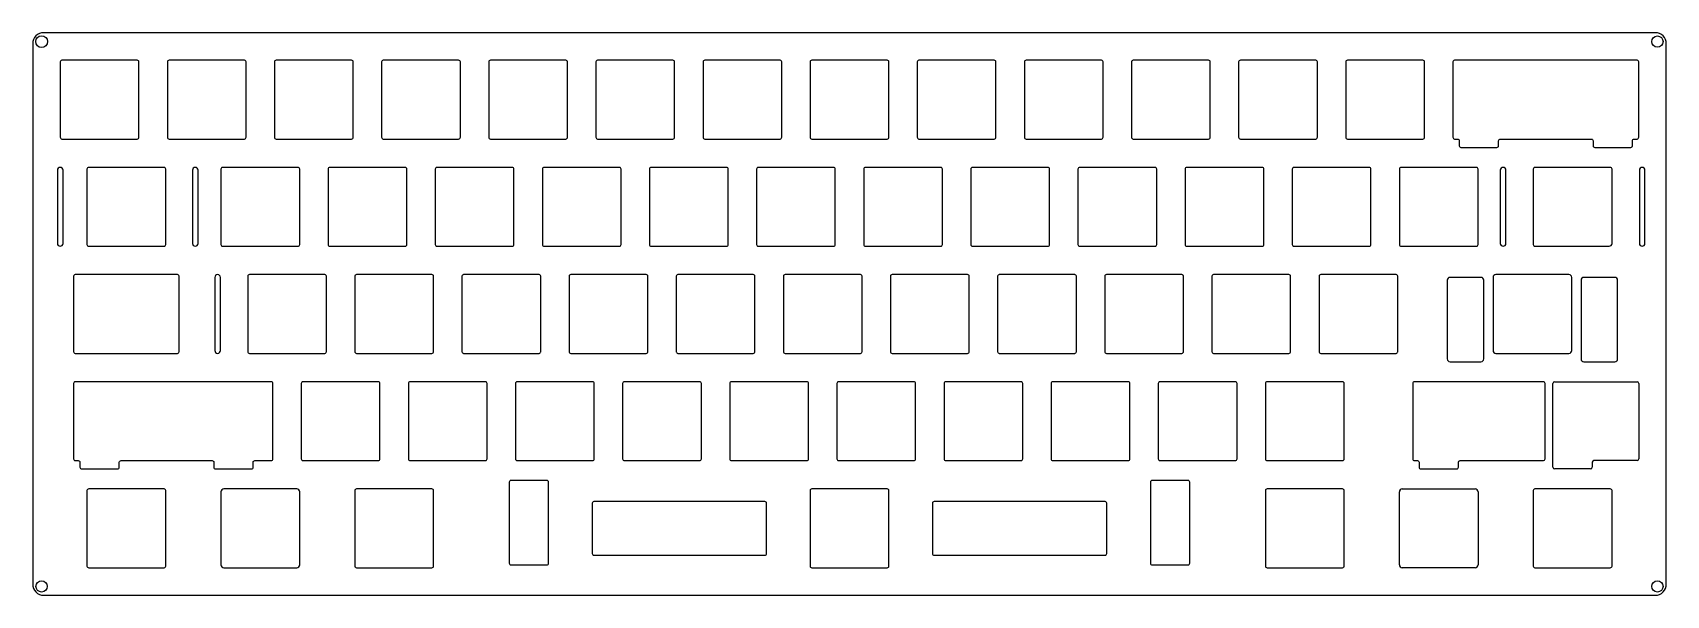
# Model space of a CAD drawing. Header units: millimetres. Extents: x 1 to 292, y 4 to 104.
import ezdxf

# ---------------------------------------------------------------- set-up
doc = ezdxf.new("R2010")
doc.units = ezdxf.units.MM
doc.layers.get('0').update_dxf_attribs({"linetype": 'CONTINUOUS'})

msp = doc.modelspace()

# ---------------------------------------------------------------- linework, layer by layer
for p, q in [((1.1, 101.91), (1.1, 5.91)), ((289.6, 103.91), (3.1, 103.91)), ((291.6, 5.91), (291.6, 101.91)), ((271.43, 26.66), (271.43, 41.56)), ((271.73, 41.86), (286.4, 41.86)), ((286.7, 41.56), (286.7, 28.16)), ((278.13, 26.36), (271.73, 26.36)), ((278.43, 27.56), (278.43, 26.66)), ((286.4, 27.86), (278.73, 27.86)), ((244.13, 9.31), (244.13, 22.31)), ((244.63, 22.81), (244.63, 22.81)), ((244.63, 22.81), (257.62, 22.81)), ((257.62, 22.81), (257.62, 22.81)), ((258.13, 22.31), (258.13, 9.31)), ((244.27, 8.95), (244.27, 8.95)), ((257.62, 8.81), (244.63, 8.81)), ((3.1, 3.91), (289.6, 3.91))]:
    msp.add_line(p, q)
for points in [[(6, 98.71), (6, 85.31, 0.414214), (6.3, 85.01), (19.7, 85.01, 0.414214), (20, 85.31), (20, 98.71, 0.414214), (19.7, 99.01), (6.3, 99.01, 0.414214)], [(39.05, 85.31), (39.05, 98.71, 0.414214), (38.75, 99.01), (25.35, 99.01, 0.414214), (25.05, 98.71), (25.05, 85.31, 0.414214), (25.35, 85.01), (38.75, 85.01, 0.414214)], [(58.1, 85.31), (58.1, 98.71, 0.414214), (57.8, 99.01), (44.4, 99.01, 0.414214), (44.1, 98.71), (44.1, 85.31, 0.414214), (44.4, 85.01), (57.8, 85.01, 0.414214)], [(77.15, 85.31), (77.15, 98.71, 0.414214), (76.85, 99.01), (63.45, 99.01, 0.414214), (63.15, 98.71), (63.15, 85.31, 0.414214), (63.45, 85.01), (76.85, 85.01, 0.414214)], [(96.2, 85.31), (96.2, 98.71, 0.414214), (95.9, 99.01), (82.5, 99.01, 0.414214), (82.2, 98.71), (82.2, 85.31, 0.414214), (82.5, 85.01), (95.9, 85.01, 0.414214)], [(115.25, 85.31), (115.25, 98.71, 0.414214), (114.95, 99.01), (101.55, 99.01, 0.414214), (101.25, 98.71), (101.25, 85.31, 0.414214), (101.55, 85.01), (114.95, 85.01, 0.414214)], [(134.3, 85.31), (134.3, 98.71, 0.414214), (134, 99.01), (120.6, 99.01, 0.414214), (120.3, 98.71), (120.3, 85.31, 0.414214), (120.6, 85.01), (134, 85.01, 0.414214)], [(153.35, 85.31), (153.35, 98.71, 0.414214), (153.05, 99.01), (139.65, 99.01, 0.414214), (139.35, 98.71), (139.35, 85.31, 0.414214), (139.65, 85.01), (153.05, 85.01, 0.414214)], [(172.4, 85.31), (172.4, 98.71, 0.414214), (172.1, 99.01), (158.7, 99.01, 0.414214), (158.4, 98.71), (158.4, 85.31, 0.414214), (158.7, 85.01), (172.1, 85.01, 0.414214)], [(191.45, 85.31), (191.45, 98.71, 0.414214), (191.15, 99.01), (177.75, 99.01, 0.414214), (177.45, 98.71), (177.45, 85.31, 0.414214), (177.75, 85.01), (191.15, 85.01, 0.414214)], [(210.5, 85.31), (210.5, 98.71, 0.414214), (210.2, 99.01), (196.8, 99.01, 0.414214), (196.5, 98.71), (196.5, 85.31, 0.414214), (196.8, 85.01), (210.2, 85.01, 0.414214)], [(229.55, 85.31), (229.55, 98.71, 0.414214), (229.25, 99.01), (215.85, 99.01, 0.414214), (215.55, 98.71), (215.55, 85.31, 0.414214), (215.85, 85.01), (229.25, 85.01, 0.414214)], [(248.6, 85.31), (248.6, 98.71, 0.414214), (248.3, 99.01), (234.9, 99.01, 0.414214), (234.6, 98.71), (234.6, 85.31, 0.414214), (234.9, 85.01), (248.3, 85.01, 0.414214)], [(286.4, 99.01), (253.95, 99.01, 0.414214), (253.65, 98.71), (253.65, 85.31, 0.414214), (253.95, 85.01), (254.48, 85.01, -0.414214), (254.78, 84.71), (254.78, 83.81, 0.414214), (255.08, 83.51), (261.48, 83.51, 0.414214), (261.78, 83.81), (261.78, 84.71, -0.414214), (262.08, 85.01), (278.28, 85.01, -0.414214), (278.58, 84.71), (278.58, 83.81, 0.414214), (278.88, 83.51), (285.28, 83.51, 0.414214), (285.58, 83.81), (285.58, 84.71, -0.414214), (285.88, 85.01), (286.4, 85.01, 0.414214), (286.7, 85.31), (286.7, 98.71, 0.414214)], [(5.5, 79.46), (5.5, 66.46, 1), (6.5, 66.46), (6.5, 79.46, 1)], [(24.76, 66.26), (24.76, 79.66, 0.414214), (24.46, 79.96), (11.06, 79.96, 0.414214), (10.76, 79.66), (10.76, 66.26, 0.414214), (11.06, 65.96), (24.46, 65.96, 0.414214)], [(30.02, 65.96), (30.02, 65.96, 0.414184), (30.52, 66.46), (30.52, 79.46, 1), (29.52, 79.46), (29.52, 66.46, 0.414184)], [(48.58, 66.26), (48.58, 79.66, 0.414214), (48.28, 79.96), (34.88, 79.96, 0.414214), (34.58, 79.66), (34.58, 66.26, 0.414214), (34.88, 65.96), (48.28, 65.96, 0.414214)], [(67.63, 66.26), (67.63, 79.66, 0.414214), (67.33, 79.96), (53.93, 79.96, 0.414214), (53.63, 79.66), (53.63, 66.26, 0.414214), (53.93, 65.96), (67.33, 65.96, 0.414214)], [(86.68, 66.26), (86.68, 79.66, 0.414214), (86.38, 79.96), (72.98, 79.96, 0.414214), (72.68, 79.66), (72.68, 66.26, 0.414214), (72.98, 65.96), (86.38, 65.96, 0.414214)], [(105.73, 66.26), (105.73, 79.66, 0.414214), (105.43, 79.96), (92.03, 79.96, 0.414214), (91.73, 79.66), (91.73, 66.26, 0.414214), (92.03, 65.96), (105.43, 65.96, 0.414214)], [(124.78, 66.26), (124.78, 79.66, 0.414214), (124.48, 79.96), (111.08, 79.96, 0.414214), (110.78, 79.66), (110.78, 66.26, 0.414214), (111.08, 65.96), (124.48, 65.96, 0.414214)], [(143.83, 66.26), (143.83, 79.66, 0.414214), (143.53, 79.96), (130.13, 79.96, 0.414214), (129.83, 79.66), (129.83, 66.26, 0.414214), (130.13, 65.96), (143.53, 65.96, 0.414214)], [(162.88, 66.26), (162.88, 79.66, 0.414214), (162.58, 79.96), (149.18, 79.96, 0.414214), (148.88, 79.66), (148.88, 66.26, 0.414214), (149.18, 65.96), (162.58, 65.96, 0.414214)], [(181.93, 66.26), (181.93, 79.66, 0.414214), (181.62, 79.96), (168.23, 79.96, 0.414214), (167.93, 79.66), (167.93, 66.26, 0.414214), (168.23, 65.96), (181.62, 65.96, 0.414214)], [(200.98, 66.26), (200.98, 79.66, 0.414214), (200.68, 79.96), (187.28, 79.96, 0.414214), (186.98, 79.66), (186.98, 66.26, 0.414214), (187.28, 65.96), (200.68, 65.96, 0.414214)], [(220.03, 66.26), (220.03, 79.66, 0.414214), (219.73, 79.96), (206.33, 79.96, 0.414214), (206.03, 79.66), (206.03, 66.26, 0.414214), (206.33, 65.96), (219.73, 65.96, 0.414214)], [(239.08, 66.26), (239.08, 79.66, 0.414214), (238.78, 79.96), (225.38, 79.96, 0.414214), (225.08, 79.66), (225.08, 66.26, 0.414214), (225.38, 65.96), (238.78, 65.96, 0.414214)], [(258.13, 66.26), (258.13, 79.66, 0.414214), (257.83, 79.96), (244.43, 79.96, 0.414214), (244.13, 79.66), (244.13, 66.26, 0.414214), (244.43, 65.96), (257.83, 65.96, 0.414214)], [(263.08, 66.46), (263.08, 79.46, 1), (262.08, 79.46), (262.08, 66.46, 1)], [(281.94, 66.46), (281.94, 79.66, 0.414214), (281.64, 79.96), (268.24, 79.96, 0.414214), (267.94, 79.66), (267.94, 66.26, 0.414214), (268.24, 65.96), (270.02, 65.96, -0.020468), (270.04, 65.96), (281.44, 65.96, 0.414214)], [(287.8, 66.46), (287.8, 79.46, 1), (286.8, 79.46), (286.8, 66.46, 1)], [(8.38, 60.61), (8.38, 47.21, 0.414214), (8.68, 46.91), (26.84, 46.91, 0.414214), (27.14, 47.21), (27.14, 60.61, 0.414214), (26.84, 60.91), (8.68, 60.91, 0.414214)], [(34.49, 47.41), (34.49, 60.41, 1), (33.49, 60.41), (33.49, 47.41, 1)], [(39.64, 46.91), (53.04, 46.91, 0.414214), (53.34, 47.21), (53.34, 60.61, 0.414214), (53.04, 60.91), (39.64, 60.91, 0.414214), (39.34, 60.61), (39.34, 47.21, 0.414214)], [(72.39, 47.21), (72.39, 60.61, 0.414214), (72.09, 60.91), (58.69, 60.91, 0.414214), (58.39, 60.61), (58.39, 47.21, 0.414214), (58.69, 46.91), (72.09, 46.91, 0.414214)], [(77.74, 46.91), (91.14, 46.91, 0.414214), (91.44, 47.21), (91.44, 60.61, 0.414214), (91.14, 60.91), (77.74, 60.91, 0.414214), (77.44, 60.61), (77.44, 47.21, 0.414214)], [(96.79, 46.91), (110.19, 46.91, 0.414214), (110.49, 47.21), (110.49, 60.61, 0.414214), (110.19, 60.91), (96.79, 60.91, 0.414214), (96.49, 60.61), (96.49, 47.21, 0.414214)], [(115.84, 46.91), (129.24, 46.91, 0.414214), (129.54, 47.21), (129.54, 60.61, 0.414214), (129.24, 60.91), (115.84, 60.91, 0.414214), (115.54, 60.61), (115.54, 47.21, 0.414214)], [(134.89, 46.91), (148.29, 46.91, 0.414214), (148.59, 47.21), (148.59, 60.61, 0.414214), (148.29, 60.91), (134.89, 60.91, 0.414214), (134.59, 60.61), (134.59, 47.21, 0.414214)], [(153.94, 46.91), (167.34, 46.91, 0.414214), (167.64, 47.21), (167.64, 60.61, 0.414214), (167.34, 60.91), (153.94, 60.91, 0.414214), (153.64, 60.61), (153.64, 47.21, 0.414214)], [(172.99, 46.91), (186.39, 46.91, 0.414214), (186.69, 47.21), (186.69, 60.61, 0.414214), (186.39, 60.91), (172.99, 60.91, 0.414214), (172.69, 60.61), (172.69, 47.21, 0.414214)], [(205.74, 47.21), (205.74, 60.61, 0.414214), (205.44, 60.91), (192.04, 60.91, 0.414214), (191.74, 60.61), (191.74, 47.21, 0.414214), (192.04, 46.91), (205.44, 46.91, 0.414214)], [(211.09, 46.91), (224.49, 46.91, 0.414214), (224.79, 47.21), (224.79, 60.61, 0.414214), (224.49, 60.91), (211.09, 60.91, 0.414214), (210.79, 60.61), (210.79, 47.21, 0.414214)], [(230.14, 46.91), (243.54, 46.91, 0.414214), (243.84, 47.21), (243.84, 60.61, 0.414214), (243.54, 60.91), (230.14, 60.91, 0.414214), (229.84, 60.61), (229.84, 47.21, 0.414214)], [(253.14, 45.41), (258.64, 45.41, 0.414214), (259.14, 45.91), (259.14, 59.91, 0.414214), (258.64, 60.41), (253.14, 60.41, 0.414214), (252.64, 59.91), (252.64, 45.91, 0.414214)], [(274.29, 60.91), (261.29, 60.91, 0.414214), (260.79, 60.41), (260.79, 47.41, 0.414214), (261.29, 46.91), (274.29, 46.91, 0.414214), (274.79, 47.41), (274.79, 60.41, 0.414214)], [(282.44, 60.41), (276.94, 60.41, 0.414214), (276.44, 59.91), (276.44, 45.91, 0.414214), (276.94, 45.41), (282.44, 45.41, 0.414214), (282.94, 45.91), (282.94, 59.91, 0.414214)], [(43.51, 41.86), (8.68, 41.86, 0.414214), (8.38, 41.56), (8.38, 28.16, 0.414214), (8.68, 27.86), (9.21, 27.86, -0.414214), (9.51, 27.56), (9.51, 26.66, 0.414214), (9.81, 26.36), (16.21, 26.36, 0.414214), (16.51, 26.66), (16.51, 27.56, -0.414214), (16.81, 27.86), (33.01, 27.86, -0.414214), (33.31, 27.56), (33.31, 26.66, 0.414214), (33.61, 26.36), (40.01, 26.36, 0.414214), (40.31, 26.66), (40.31, 27.56, -0.414214), (40.61, 27.86), (43.51, 27.86, 0.414214), (43.81, 28.16), (43.81, 41.56, 0.414214)], [(62.86, 28.16), (62.86, 41.56, 0.414214), (62.56, 41.86), (49.16, 41.86, 0.414214), (48.86, 41.56), (48.86, 28.16, 0.414214), (49.16, 27.86), (62.56, 27.86, 0.414214)], [(81.91, 28.16), (81.91, 41.56, 0.414214), (81.61, 41.86), (68.21, 41.86, 0.414214), (67.91, 41.56), (67.91, 28.16, 0.414214), (68.21, 27.86), (81.61, 27.86, 0.414214)], [(100.96, 28.16), (100.96, 41.56, 0.414214), (100.66, 41.86), (87.26, 41.86, 0.414214), (86.96, 41.56), (86.96, 28.16, 0.414214), (87.26, 27.86), (100.66, 27.86, 0.414214)], [(120.01, 28.16), (120.01, 41.56, 0.414214), (119.71, 41.86), (106.31, 41.86, 0.414214), (106.01, 41.56), (106.01, 28.16, 0.414214), (106.31, 27.86), (119.71, 27.86, 0.414214)], [(139.06, 28.16), (139.06, 41.56, 0.414214), (138.76, 41.86), (125.36, 41.86, 0.414214), (125.06, 41.56), (125.06, 28.16, 0.414214), (125.36, 27.86), (138.76, 27.86, 0.414214)], [(158.11, 28.16), (158.11, 41.56, 0.414214), (157.81, 41.86), (144.41, 41.86, 0.414214), (144.11, 41.56), (144.11, 28.16, 0.414214), (144.41, 27.86), (157.81, 27.86, 0.414214)], [(177.16, 28.16), (177.16, 41.56, 0.414214), (176.86, 41.86), (163.46, 41.86, 0.414214), (163.16, 41.56), (163.16, 28.16, 0.414214), (163.46, 27.86), (176.86, 27.86, 0.414214)], [(196.21, 28.16), (196.21, 41.56, 0.414214), (195.91, 41.86), (182.51, 41.86, 0.414214), (182.21, 41.56), (182.21, 28.16, 0.414214), (182.51, 27.86), (195.91, 27.86, 0.414214)], [(215.26, 28.16), (215.26, 41.56, 0.414214), (214.96, 41.86), (201.56, 41.86, 0.414214), (201.26, 41.56), (201.26, 28.16, 0.414214), (201.56, 27.86), (214.96, 27.86, 0.414214)], [(234.31, 28.16), (234.31, 41.56, 0.414214), (234.01, 41.86), (220.61, 41.86, 0.414214), (220.31, 41.56), (220.31, 28.16, 0.414214), (220.61, 27.86), (234.01, 27.86, 0.414214)], [(269.73, 41.86), (254.63, 41.86), (246.81, 41.86, 0.414214), (246.51, 41.56), (246.51, 28.16, 0.414214), (246.81, 27.86), (247.33, 27.86, -0.414214), (247.63, 27.56), (247.63, 26.66, 0.414214), (247.93, 26.36), (254.33, 26.36, 0.414214), (254.63, 26.66), (254.63, 27.56, -0.414194), (254.93, 27.86), (269.73, 27.86, 0.414194), (270.03, 28.16), (270.03, 41.56, 0.414233)], [(92.85, 9.61), (92.85, 24.01, 0.414214), (92.55, 24.31), (86.15, 24.31, 0.414214), (85.85, 24.01), (85.85, 9.61, 0.414214), (86.15, 9.31), (92.55, 9.31, 0.414214)], [(199.85, 24.01), (199.85, 9.61, 0.414214), (200.15, 9.31), (206.55, 9.31, 0.414214), (206.85, 9.61), (206.85, 24.01, 0.414214), (206.55, 24.31), (200.15, 24.31, 0.414214)], [(24.76, 9.11), (24.76, 22.51, 0.414214), (24.46, 22.81), (11.06, 22.81, 0.414214), (10.76, 22.51), (10.76, 9.11, 0.414214), (11.06, 8.81), (24.46, 8.81, 0.414214)], [(48.08, 22.81), (35.08, 22.81, 0.414214), (34.58, 22.31), (34.58, 9.31, 0.414214), (35.08, 8.81), (48.08, 8.81, 0.414214), (48.58, 9.31), (48.58, 22.31, 0.414214)], [(72.39, 9.11), (72.39, 22.51, 0.414214), (72.09, 22.81), (58.69, 22.81, 0.414214), (58.39, 22.51), (58.39, 9.11, 0.414214), (58.69, 8.81), (72.09, 8.81, 0.414214)], [(100.9, 11.04), (131.3, 11.04, 0.414214), (131.6, 11.34), (131.6, 20.27, 0.414214), (131.3, 20.57), (100.9, 20.57, 0.414214), (100.6, 20.27), (100.6, 11.34, 0.414214)], [(153.35, 9.11), (153.35, 22.51, 0.414214), (153.05, 22.81), (139.65, 22.81, 0.414214), (139.35, 22.51), (139.35, 9.11, 0.414214), (139.65, 8.81), (153.05, 8.81, 0.414214)], [(192.1, 11.34), (192.1, 20.27, 0.414214), (191.8, 20.57), (161.4, 20.57, 0.414214), (161.1, 20.27), (161.1, 11.34, 0.414214), (161.4, 11.04), (191.8, 11.04, 0.414214)], [(234.31, 9.11), (234.31, 22.51, 0.414214), (234.01, 22.81), (220.61, 22.81, 0.414214), (220.31, 22.51), (220.31, 9.11, 0.414214), (220.61, 8.81), (234.01, 8.81, 0.414214)], [(281.94, 9.11), (281.94, 22.51, 0.414214), (281.64, 22.81), (268.24, 22.81, 0.414214), (267.94, 22.51), (267.94, 9.11, 0.414214), (268.24, 8.81), (281.64, 8.81, 0.414214)]]:
    msp.add_lwpolyline(points, format="xyb", close=True)
for centre, radius in [((2.69, 102.32), 1.05), ((290.01, 102.32), 1), ((2.69, 5.49), 1), ((290.01, 5.49), 1)]:
    msp.add_circle(centre, radius)
for centre, radius, start, end in [((3.1, 101.91), 2, 90, 180), ((289.6, 101.91), 2, 0, 90), ((271.73, 41.56), 0.3, 90, 180), ((286.4, 41.56), 0.3, 0, 90), ((271.73, 26.66), 0.3, 180, 270), ((278.13, 26.66), 0.3, 270, 360), ((278.73, 27.56), 0.3, 90, 180), ((286.4, 28.16), 0.3, -90, 0), ((244.63, 22.31), 0.5, 90, 180), ((244.63, 22.31), 0.5, 179.8849, 180), ((257.62, 22.31), 0.5, 0, 90), ((257.62, 22.31), 0.5, 0, 0.1151), ((244.63, 9.31), 0.5, 180, 225.0814), ((244.63, 9.31), 0.5, 225, 270), ((257.62, 9.31), 0.5, -90, 0), ((257.62, 9.31), 0.5, 359.8849, 360)]:
    msp.add_arc(centre, radius, start, end)
for centre, start_param, end_param in [((3.1, 5.91), 4.712389, 6.283185), ((289.6, 5.91), 0, 1.570796)]:
    msp.add_ellipse(centre, major_axis=(0, -2), ratio=1, start_param=start_param, end_param=end_param)

doc.saveas('drawing.dxf')
